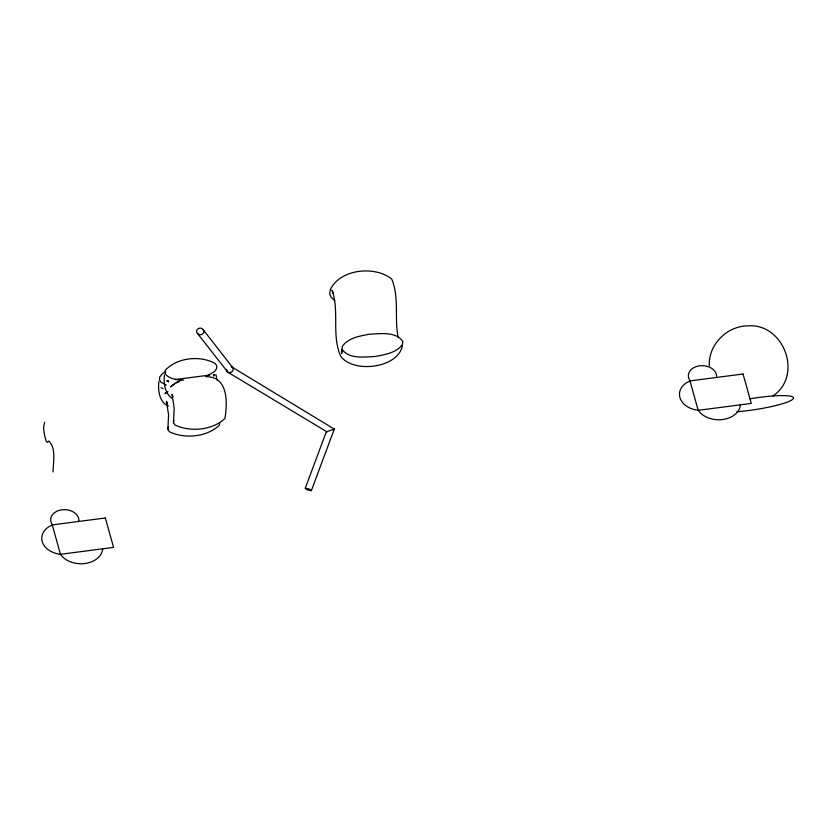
<?xml version="1.0" encoding="UTF-8"?>
<svg xmlns="http://www.w3.org/2000/svg" width="835" height="835" viewBox="0 0 835 835"><rect width="100%" height="100%" fill="white"/><g stroke="black" fill="none" stroke-linecap="round" stroke-linejoin="round"><path stroke-width="1.25" d="M330.211 290.465L329.752 294.16L331.265 297.604L334.752 300.548M342.037 349.291C349.155 359.394 364.373 356.931 375.176 356.482C384.81 354.635 396.406 352.986 402.48 344.396L402.804 341.369C395.686 331.276 380.468 333.739 369.665 334.188C360.031 336.025 348.435 337.684 342.36 346.274L341.64 353.549L342.006 350.147M709.312 365.772C708.216 344.709 726.941 326.026 747.68 325.869C783.752 322.811 803.541 375.364 772.897 395.978M53.022 471.984C53.158 462.329 56.446 448.458 48.858 441.005L47.386 442.404L46.155 441.037L44.714 436.006L43.483 427.958L44.62 422.207M219.647 422.698L219.344 425.203C206.913 437.154 184.608 439.137 169.328 431.726L167.866 429.451L168.587 414.922L166.426 401.176L167.324 403.503L166.969 402.846M206.882 376.731C228.56 377.232 227.402 403.169 224.949 418.398C212.518 430.349 190.213 432.332 174.922 424.921L173.461 422.646L174.191 408.117L172.02 394.37L172.929 396.698L172.574 396.041M402.407 345.627C398.326 368.287 353.111 373.673 340.67 356.18C331.401 335.117 339.594 311.622 332.079 290.131L333.238 293.419M167.866 429.451L168.169 426.946M173.461 422.646L173.774 420.141M334.303 429.096L326.287 431.872L305.234 488.256L306.998 489.748L311.351 490.646L334.303 429.096L231.17 366.575M311.351 490.646L308.814 488.819L305.234 488.256M158.848 381.48C157.898 390.227 159.193 402.491 168.597 406.071M164.453 374.675C163.535 382.858 164.662 393.358 172 398.347M330.222 289.766C340.022 268.985 374.498 265.457 391.678 278.911C399.485 297.625 394.297 317.885 398.086 337.183M213.499 376.063L214.741 374.654L213.405 374.738M166.436 392.325L165.006 393.692L167.877 391.511M334.303 429.211L333.509 429.701M174.431 383.975L170.601 386.887L175.851 382.618L180.986 380.102M165.57 371.491L161.886 374.132L159.809 376.929L159.464 379.674L160.884 382.19L166.249 385.092M176.488 382.973L179.577 381.459M205.713 376.616L214.428 371.658L216.515 368.861L216.849 366.116L215.43 363.601C200.494 355.125 177.312 357.422 165.413 370.124L165.069 372.869L166.489 375.385C171.269 379.288 177.73 379.998 183.7 380.113M168.566 380.583L166.697 380.917L168.66 381.908M327.101 431.925L227.819 372.18L197.425 333.384C194.2 329.804 200.525 325.953 203.051 329.501L232.568 367.463C235 370.291 230.648 374.163 227.819 372.18M175.308 379.539L209.668 375.092M161.092 387.722L163.055 388.713M231.942 366.93L232.568 367.463M197.425 333.384C199.951 336.933 206.287 333.082 203.051 329.501M227.183 371.648L226.504 369.394M215.983 374.706L216.943 379.915M102.695 548.814A22.315 16.366 2.6 0 1 84.93 563.521A22.315 16.366 2.6 0 1 60.485 554.315A21.449 15.729 2.6 0 1 42.721 543A21.449 15.729 2.6 0 1 48.9 526.718L52.501 524.881A14.122 10.354 2.6 0 1 61.915 509.82A14.122 10.354 2.6 0 1 78.803 521.457M749.945 398.817A39.308 5.741 -8.8 0 1 792.937 399.099A39.308 5.741 -8.8 0 1 736.877 411.728M740.405 404.808A22.315 16.366 2.6 0 1 722.64 419.525A22.315 16.366 2.6 0 1 698.196 410.319A21.449 15.729 2.6 0 1 680.431 398.994A21.449 15.729 2.6 0 1 686.61 382.722L690.221 380.885A14.122 10.354 2.6 0 1 699.636 365.813A14.122 10.354 2.6 0 1 716.514 377.451M743.046 373.996L689.971 380.917L698.196 410.319L751.27 403.399L743.046 373.996M105.335 517.992L52.261 524.912L60.485 554.315L113.56 547.395L105.335 517.992"/></g></svg>
